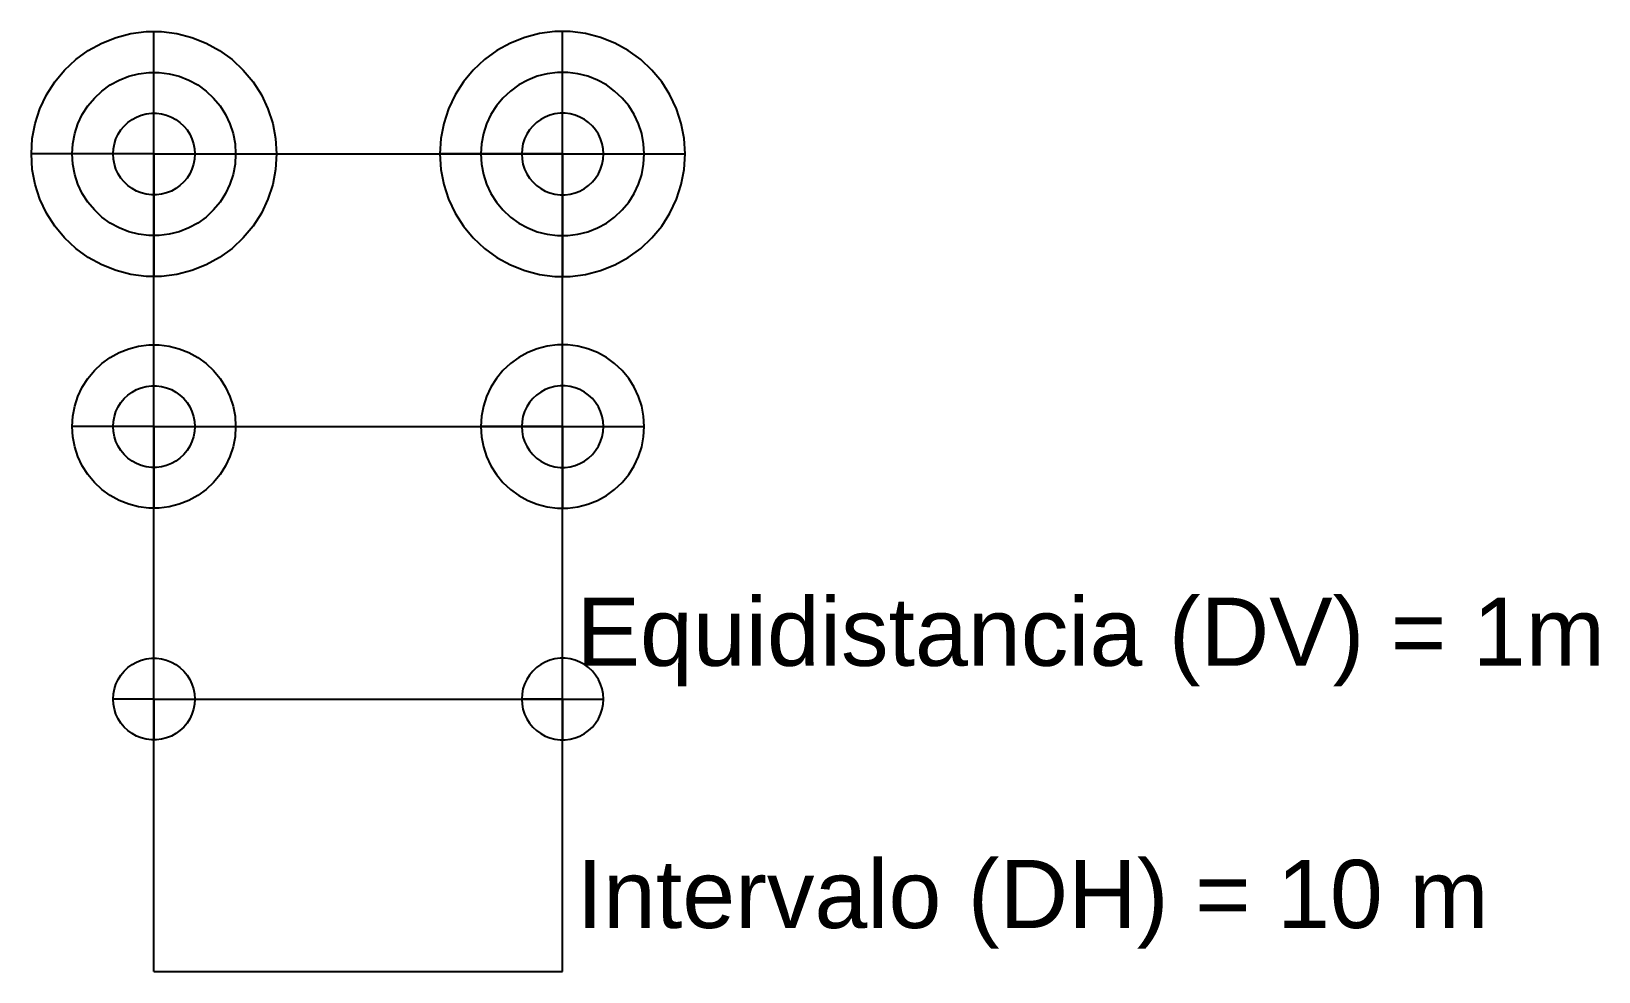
# Model space of a CAD drawing. Header units: metres. Extents: x 4254.9 to 4312.4, y 1391.7 to 1426.2.
import ezdxf

# ---------------------------------------------------------------- set-up
doc = ezdxf.new("R2010")
doc.units = ezdxf.units.M
for name, color, linetype in [('01_A-Explanaciçon_pendiente_terraplen', 7, 'Continuous'), ('01_AB-intervalo-equidistancia', 34, 'Continuous'), ('01_B-conos_terraplen_poligonos', 21, 'Continuous')]:
    doc.layers.add(name, color=color, linetype=linetype)
doc.styles.get("Standard").update_dxf_attribs({"font": 'arial.ttf'})

msp = doc.modelspace()

# ---------------------------------------------------------------- linework, layer by layer
at = {"layer": '01_A-Explanaciçon_pendiente_terraplen'}
for p, q in [((4259.394, 1421.686, 3), (4274.394, 1421.686, 3)), ((4259.394, 1391.686), (4259.394, 1421.686, 3)), ((4274.394, 1391.686), (4274.394, 1421.686, 3)), ((4259.394, 1411.686, 2), (4274.394, 1411.686, 2)), ((4259.394, 1401.686, 1), (4274.394, 1401.686, 1)), ((4259.394, 1391.686), (4274.394, 1391.686))]:
    msp.add_line(p, q, dxfattribs=at)
at = {"layer": '01_AB-intervalo-equidistancia'}
for p, q in [((4274.394, 1391.686), (4274.394, 1401.686)), ((4274.394, 1401.686), (4274.394, 1401.686, 1))]:
    msp.add_line(p, q, dxfattribs=at)
at = {"layer": '01_B-conos_terraplen_poligonos'}
for p, q in [((4256.983, 1425.485), (4257.478, 1425.757)), ((4257.478, 1425.757), (4258.003, 1425.965)), ((4258.003, 1425.965), (4258.551, 1426.106)), ((4258.551, 1426.106), (4259.111, 1426.177)), ((4259.111, 1426.177), (4259.677, 1426.177)), ((4259.394, 1421.686, 3), (4259.394, 1426.186)), ((4259.677, 1426.177), (4260.237, 1426.106)), ((4260.237, 1426.106), (4260.785, 1425.965)), ((4260.785, 1425.965), (4261.31, 1425.757)), ((4261.31, 1425.757), (4261.805, 1425.485)), ((4272.478, 1425.757), (4271.983, 1425.485)), ((4273.003, 1425.965), (4272.478, 1425.757)), ((4273.551, 1426.106), (4273.003, 1425.965)), ((4274.111, 1426.177), (4273.551, 1426.106)), ((4274.677, 1426.177), (4274.111, 1426.177)), ((4274.394, 1421.686, 3), (4274.394, 1426.186)), ((4275.237, 1426.106), (4274.677, 1426.177)), ((4275.785, 1425.965), (4275.237, 1426.106)), ((4276.31, 1425.757), (4275.785, 1425.965)), ((4276.805, 1425.485), (4276.31, 1425.757)), ((4256.114, 1424.766), (4256.526, 1425.153)), ((4256.526, 1425.153), (4256.983, 1425.485)), ((4261.805, 1425.485), (4262.262, 1425.153)), ((4262.262, 1425.153), (4262.674, 1424.766)), ((4271.526, 1425.153), (4271.114, 1424.766)), ((4271.983, 1425.485), (4271.526, 1425.153)), ((4277.262, 1425.153), (4276.805, 1425.485)), ((4277.674, 1424.766), (4277.262, 1425.153)), ((4255.753, 1424.331), (4256.114, 1424.766)), ((4258.117, 1424.4, 1), (4258.467, 1424.539, 1)), ((4258.467, 1424.539, 1), (4258.832, 1424.632, 1)), ((4258.832, 1424.632, 1), (4259.206, 1424.68, 1)), ((4259.206, 1424.68, 1), (4259.582, 1424.68, 1)), ((4259.582, 1424.68, 1), (4259.956, 1424.632, 1)), ((4259.956, 1424.632, 1), (4260.321, 1424.539, 1)), ((4260.321, 1424.539, 1), (4260.671, 1424.4, 1)), ((4262.674, 1424.766), (4263.035, 1424.331)), ((4271.114, 1424.766), (4270.753, 1424.331)), ((4273.467, 1424.539, 1), (4273.117, 1424.4, 1)), ((4273.832, 1424.632, 1), (4273.467, 1424.539, 1)), ((4274.206, 1424.68, 1), (4273.832, 1424.632, 1)), ((4274.582, 1424.68, 1), (4274.206, 1424.68, 1)), ((4274.956, 1424.632, 1), (4274.582, 1424.68, 1)), ((4275.321, 1424.539, 1), (4274.956, 1424.632, 1)), ((4275.671, 1424.4, 1), (4275.321, 1424.539, 1)), ((4278.035, 1424.331), (4277.674, 1424.766)), ((4255.451, 1423.853), (4255.753, 1424.331)), ((4257.207, 1423.739, 1), (4257.482, 1423.997, 1)), ((4257.482, 1423.997, 1), (4257.787, 1424.219, 1)), ((4257.787, 1424.219, 1), (4258.117, 1424.4, 1)), ((4260.671, 1424.4, 1), (4261.001, 1424.219, 1)), ((4261.001, 1424.219, 1), (4261.306, 1423.997, 1)), ((4261.306, 1423.997, 1), (4261.581, 1423.739, 1)), ((4263.035, 1424.331), (4263.337, 1423.853)), ((4270.753, 1424.331), (4270.451, 1423.853)), ((4272.482, 1423.997, 1), (4272.207, 1423.739, 1)), ((4272.787, 1424.219, 1), (4272.482, 1423.997, 1)), ((4273.117, 1424.4, 1), (4272.787, 1424.219, 1)), ((4276.001, 1424.219, 1), (4275.671, 1424.4, 1)), ((4276.306, 1423.997, 1), (4276.001, 1424.219, 1)), ((4276.581, 1423.739, 1), (4276.306, 1423.997, 1)), ((4278.337, 1423.853), (4278.035, 1424.331)), ((4255.035, 1422.805), (4255.21, 1423.342)), ((4255.21, 1423.342), (4255.451, 1423.853)), ((4256.765, 1423.131, 1), (4256.967, 1423.449, 1)), ((4256.967, 1423.449, 1), (4257.207, 1423.739, 1)), ((4261.581, 1423.739, 1), (4261.821, 1423.449, 1)), ((4261.821, 1423.449, 1), (4262.023, 1423.131, 1)), ((4263.337, 1423.853), (4263.578, 1423.342)), ((4263.578, 1423.342), (4263.753, 1422.805)), ((4270.21, 1423.342), (4270.035, 1422.805)), ((4270.451, 1423.853), (4270.21, 1423.342)), ((4271.967, 1423.449, 1), (4271.765, 1423.131, 1)), ((4272.207, 1423.739, 1), (4271.967, 1423.449, 1)), ((4276.821, 1423.449, 1), (4276.581, 1423.739, 1)), ((4277.023, 1423.131, 1), (4276.821, 1423.449, 1)), ((4278.578, 1423.342), (4278.337, 1423.853)), ((4278.753, 1422.805), (4278.578, 1423.342)), ((4254.929, 1422.25), (4255.035, 1422.805)), ((4256.488, 1422.432, 1), (4256.605, 1422.79, 1)), ((4256.605, 1422.79, 1), (4256.765, 1423.131, 1)), ((4258.301, 1422.712, 2), (4258.438, 1422.841, 2)), ((4258.438, 1422.841, 2), (4258.59, 1422.952, 2)), ((4258.59, 1422.952, 2), (4258.755, 1423.043, 2)), ((4258.755, 1423.043, 2), (4258.93, 1423.112, 2)), ((4258.93, 1423.112, 2), (4259.113, 1423.159, 2)), ((4259.113, 1423.159, 2), (4259.3, 1423.183, 2)), ((4259.3, 1423.183, 2), (4259.488, 1423.183, 2)), ((4259.488, 1423.183, 2), (4259.675, 1423.159, 2)), ((4259.675, 1423.159, 2), (4259.858, 1423.112, 2)), ((4259.858, 1423.112, 2), (4260.033, 1423.043, 2)), ((4260.033, 1423.043, 2), (4260.198, 1422.952, 2)), ((4260.198, 1422.952, 2), (4260.35, 1422.841, 2)), ((4260.35, 1422.841, 2), (4260.487, 1422.712, 2)), ((4262.023, 1423.131, 1), (4262.183, 1422.79, 1)), ((4262.183, 1422.79, 1), (4262.3, 1422.432, 1)), ((4263.753, 1422.805), (4263.858, 1422.25)), ((4270.035, 1422.805), (4269.929, 1422.25)), ((4271.605, 1422.79, 1), (4271.488, 1422.432, 1)), ((4271.765, 1423.131, 1), (4271.605, 1422.79, 1)), ((4273.438, 1422.841, 2), (4273.301, 1422.712, 2)), ((4273.59, 1422.952, 2), (4273.438, 1422.841, 2)), ((4273.755, 1423.043, 2), (4273.59, 1422.952, 2)), ((4273.93, 1423.112, 2), (4273.755, 1423.043, 2)), ((4274.113, 1423.159, 2), (4273.93, 1423.112, 2)), ((4274.3, 1423.183, 2), (4274.113, 1423.159, 2)), ((4274.488, 1423.183, 2), (4274.3, 1423.183, 2)), ((4274.675, 1423.159, 2), (4274.488, 1423.183, 2)), ((4274.858, 1423.112, 2), (4274.675, 1423.159, 2)), ((4275.033, 1423.043, 2), (4274.858, 1423.112, 2)), ((4275.198, 1422.952, 2), (4275.033, 1423.043, 2)), ((4275.35, 1422.841, 2), (4275.198, 1422.952, 2)), ((4275.487, 1422.712, 2), (4275.35, 1422.841, 2)), ((4277.183, 1422.79, 1), (4277.023, 1423.131, 1)), ((4277.3, 1422.432, 1), (4277.183, 1422.79, 1)), ((4278.858, 1422.25), (4278.753, 1422.805)), ((4254.894, 1421.686), (4254.929, 1422.25)), ((4256.418, 1422.062, 1), (4256.488, 1422.432, 1)), ((4257.941, 1422.059, 2), (4257.999, 1422.238, 2)), ((4257.999, 1422.238, 2), (4258.08, 1422.408, 2)), ((4258.08, 1422.408, 2), (4258.18, 1422.567, 2)), ((4258.18, 1422.567, 2), (4258.301, 1422.712, 2)), ((4260.487, 1422.712, 2), (4260.608, 1422.567, 2)), ((4260.608, 1422.567, 2), (4260.708, 1422.408, 2)), ((4260.708, 1422.408, 2), (4260.789, 1422.238, 2)), ((4260.789, 1422.238, 2), (4260.847, 1422.059, 2)), ((4262.3, 1422.432, 1), (4262.37, 1422.062, 1)), ((4263.858, 1422.25), (4263.894, 1421.686)), ((4269.929, 1422.25), (4269.894, 1421.686)), ((4271.488, 1422.432, 1), (4271.418, 1422.062, 1)), ((4272.999, 1422.238, 2), (4272.941, 1422.059, 2)), ((4273.08, 1422.408, 2), (4272.999, 1422.238, 2)), ((4273.18, 1422.567, 2), (4273.08, 1422.408, 2)), ((4273.301, 1422.712, 2), (4273.18, 1422.567, 2)), ((4275.608, 1422.567, 2), (4275.487, 1422.712, 2)), ((4275.708, 1422.408, 2), (4275.608, 1422.567, 2)), ((4275.789, 1422.238, 2), (4275.708, 1422.408, 2)), ((4275.847, 1422.059, 2), (4275.789, 1422.238, 2)), ((4277.37, 1422.062, 1), (4277.3, 1422.432, 1)), ((4278.894, 1421.686), (4278.858, 1422.25)), ((4254.929, 1421.122), (4254.894, 1421.686)), ((4259.394, 1421.686, 3), (4254.894, 1421.686)), ((4256.394, 1421.686, 1), (4256.418, 1422.062, 1)), ((4256.418, 1421.31, 1), (4256.394, 1421.686, 1)), ((4257.894, 1421.686, 2), (4257.906, 1421.874, 2)), ((4257.906, 1421.498, 2), (4257.894, 1421.686, 2)), ((4257.906, 1421.874, 2), (4257.941, 1422.059, 2)), ((4259.394, 1421.686, 3), (4263.894, 1421.686)), ((4259.394, 1421.686, 3), (4259.394, 1417.186)), ((4260.847, 1422.059, 2), (4260.882, 1421.874, 2)), ((4260.882, 1421.874, 2), (4260.894, 1421.686, 2)), ((4260.894, 1421.686, 2), (4260.882, 1421.498, 2)), ((4262.37, 1422.062, 1), (4262.394, 1421.686, 1)), ((4262.394, 1421.686, 1), (4262.37, 1421.31, 1)), ((4263.894, 1421.686), (4263.858, 1421.122)), ((4274.394, 1421.686, 3), (4269.894, 1421.686)), ((4269.894, 1421.686), (4269.929, 1421.122)), ((4271.418, 1422.062, 1), (4271.394, 1421.686, 1)), ((4271.394, 1421.686, 1), (4271.418, 1421.31, 1)), ((4272.906, 1421.874, 2), (4272.894, 1421.686, 2)), ((4272.894, 1421.686, 2), (4272.906, 1421.498, 2)), ((4272.941, 1422.059, 2), (4272.906, 1421.874, 2)), ((4274.394, 1421.686, 3), (4278.894, 1421.686)), ((4274.394, 1421.686, 3), (4274.394, 1417.186)), ((4275.882, 1421.874, 2), (4275.847, 1422.059, 2)), ((4275.894, 1421.686, 2), (4275.882, 1421.874, 2)), ((4275.882, 1421.498, 2), (4275.894, 1421.686, 2)), ((4277.394, 1421.686, 1), (4277.37, 1422.062, 1)), ((4277.37, 1421.31, 1), (4277.394, 1421.686, 1)), ((4278.858, 1421.122), (4278.894, 1421.686)), ((4255.035, 1420.566), (4254.929, 1421.122)), ((4256.488, 1420.939, 1), (4256.418, 1421.31, 1)), ((4257.941, 1421.313, 2), (4257.906, 1421.498, 2)), ((4257.999, 1421.133, 2), (4257.941, 1421.313, 2)), ((4258.08, 1420.963, 2), (4257.999, 1421.133, 2)), ((4260.789, 1421.133, 2), (4260.708, 1420.963, 2)), ((4260.847, 1421.313, 2), (4260.789, 1421.133, 2)), ((4260.882, 1421.498, 2), (4260.847, 1421.313, 2)), ((4262.37, 1421.31, 1), (4262.3, 1420.939, 1)), ((4263.858, 1421.122), (4263.753, 1420.566)), ((4269.929, 1421.122), (4270.035, 1420.566)), ((4271.418, 1421.31, 1), (4271.488, 1420.939, 1)), ((4272.906, 1421.498, 2), (4272.941, 1421.313, 2)), ((4272.941, 1421.313, 2), (4272.999, 1421.133, 2)), ((4272.999, 1421.133, 2), (4273.08, 1420.963, 2)), ((4275.708, 1420.963, 2), (4275.789, 1421.133, 2)), ((4275.789, 1421.133, 2), (4275.847, 1421.313, 2)), ((4275.847, 1421.313, 2), (4275.882, 1421.498, 2)), ((4277.3, 1420.939, 1), (4277.37, 1421.31, 1)), ((4278.753, 1420.566), (4278.858, 1421.122)), ((4255.21, 1420.029), (4255.035, 1420.566)), ((4256.605, 1420.581, 1), (4256.488, 1420.939, 1)), ((4256.765, 1420.24, 1), (4256.605, 1420.581, 1)), ((4258.18, 1420.804, 2), (4258.08, 1420.963, 2)), ((4258.301, 1420.659, 2), (4258.18, 1420.804, 2)), ((4258.438, 1420.53, 2), (4258.301, 1420.659, 2)), ((4258.59, 1420.419, 2), (4258.438, 1420.53, 2)), ((4260.35, 1420.53, 2), (4260.198, 1420.419, 2)), ((4260.487, 1420.659, 2), (4260.35, 1420.53, 2)), ((4260.608, 1420.804, 2), (4260.487, 1420.659, 2)), ((4260.708, 1420.963, 2), (4260.608, 1420.804, 2)), ((4262.183, 1420.581, 1), (4262.023, 1420.24, 1)), ((4262.3, 1420.939, 1), (4262.183, 1420.581, 1)), ((4263.753, 1420.566), (4263.578, 1420.029)), ((4270.035, 1420.566), (4270.21, 1420.029)), ((4271.488, 1420.939, 1), (4271.605, 1420.581, 1)), ((4271.605, 1420.581, 1), (4271.765, 1420.24, 1)), ((4273.08, 1420.963, 2), (4273.18, 1420.804, 2)), ((4273.18, 1420.804, 2), (4273.301, 1420.659, 2)), ((4273.301, 1420.659, 2), (4273.438, 1420.53, 2)), ((4273.438, 1420.53, 2), (4273.59, 1420.419, 2)), ((4275.198, 1420.419, 2), (4275.35, 1420.53, 2)), ((4275.35, 1420.53, 2), (4275.487, 1420.659, 2)), ((4275.487, 1420.659, 2), (4275.608, 1420.804, 2)), ((4275.608, 1420.804, 2), (4275.708, 1420.963, 2)), ((4277.023, 1420.24, 1), (4277.183, 1420.581, 1)), ((4277.183, 1420.581, 1), (4277.3, 1420.939, 1)), ((4278.578, 1420.029), (4278.753, 1420.566)), ((4255.451, 1419.518), (4255.21, 1420.029)), ((4256.967, 1419.922, 1), (4256.765, 1420.24, 1)), ((4257.207, 1419.632, 1), (4256.967, 1419.922, 1)), ((4258.755, 1420.328, 2), (4258.59, 1420.419, 2)), ((4258.93, 1420.259, 2), (4258.755, 1420.328, 2)), ((4259.113, 1420.212, 2), (4258.93, 1420.259, 2)), ((4259.3, 1420.189, 2), (4259.113, 1420.212, 2)), ((4259.488, 1420.189, 2), (4259.3, 1420.189, 2)), ((4259.675, 1420.212, 2), (4259.488, 1420.189, 2)), ((4259.858, 1420.259, 2), (4259.675, 1420.212, 2)), ((4260.033, 1420.328, 2), (4259.858, 1420.259, 2)), ((4260.198, 1420.419, 2), (4260.033, 1420.328, 2)), ((4261.821, 1419.922, 1), (4261.581, 1419.632, 1)), ((4262.023, 1420.24, 1), (4261.821, 1419.922, 1)), ((4263.578, 1420.029), (4263.337, 1419.518)), ((4270.21, 1420.029), (4270.451, 1419.518)), ((4271.765, 1420.24, 1), (4271.967, 1419.922, 1)), ((4271.967, 1419.922, 1), (4272.207, 1419.632, 1)), ((4273.59, 1420.419, 2), (4273.755, 1420.328, 2)), ((4273.755, 1420.328, 2), (4273.93, 1420.259, 2)), ((4273.93, 1420.259, 2), (4274.113, 1420.212, 2)), ((4274.113, 1420.212, 2), (4274.3, 1420.189, 2)), ((4274.3, 1420.189, 2), (4274.488, 1420.189, 2)), ((4274.488, 1420.189, 2), (4274.675, 1420.212, 2)), ((4274.675, 1420.212, 2), (4274.858, 1420.259, 2)), ((4274.858, 1420.259, 2), (4275.033, 1420.328, 2)), ((4275.033, 1420.328, 2), (4275.198, 1420.419, 2)), ((4276.581, 1419.632, 1), (4276.821, 1419.922, 1)), ((4276.821, 1419.922, 1), (4277.023, 1420.24, 1)), ((4278.337, 1419.518), (4278.578, 1420.029)), ((4255.753, 1419.041), (4255.451, 1419.518)), ((4257.482, 1419.374, 1), (4257.207, 1419.632, 1)), ((4257.787, 1419.153, 1), (4257.482, 1419.374, 1)), ((4261.306, 1419.374, 1), (4261.001, 1419.153, 1)), ((4261.581, 1419.632, 1), (4261.306, 1419.374, 1)), ((4263.337, 1419.518), (4263.035, 1419.041)), ((4270.451, 1419.518), (4270.753, 1419.041)), ((4272.207, 1419.632, 1), (4272.482, 1419.374, 1)), ((4272.482, 1419.374, 1), (4272.787, 1419.153, 1)), ((4276.001, 1419.153, 1), (4276.306, 1419.374, 1)), ((4276.306, 1419.374, 1), (4276.581, 1419.632, 1)), ((4278.035, 1419.041), (4278.337, 1419.518)), ((4256.114, 1418.605), (4255.753, 1419.041)), ((4258.117, 1418.971, 1), (4257.787, 1419.153, 1)), ((4258.467, 1418.832, 1), (4258.117, 1418.971, 1)), ((4258.832, 1418.739, 1), (4258.467, 1418.832, 1)), ((4259.206, 1418.691, 1), (4258.832, 1418.739, 1)), ((4259.956, 1418.739, 1), (4259.582, 1418.691, 1)), ((4260.321, 1418.832, 1), (4259.956, 1418.739, 1)), ((4260.671, 1418.971, 1), (4260.321, 1418.832, 1)), ((4261.001, 1419.153, 1), (4260.671, 1418.971, 1)), ((4263.035, 1419.041), (4262.674, 1418.605)), ((4270.753, 1419.041), (4271.114, 1418.605)), ((4272.787, 1419.153, 1), (4273.117, 1418.971, 1)), ((4273.117, 1418.971, 1), (4273.467, 1418.832, 1)), ((4273.467, 1418.832, 1), (4273.832, 1418.739, 1)), ((4273.832, 1418.739, 1), (4274.206, 1418.691, 1)), ((4274.582, 1418.691, 1), (4274.956, 1418.739, 1)), ((4274.956, 1418.739, 1), (4275.321, 1418.832, 1)), ((4275.321, 1418.832, 1), (4275.671, 1418.971, 1)), ((4275.671, 1418.971, 1), (4276.001, 1419.153, 1)), ((4277.674, 1418.605), (4278.035, 1419.041)), ((4256.526, 1418.218), (4256.114, 1418.605)), ((4256.983, 1417.886), (4256.526, 1418.218)), ((4259.582, 1418.691, 1), (4259.206, 1418.691, 1)), ((4262.262, 1418.218), (4261.805, 1417.886)), ((4262.674, 1418.605), (4262.262, 1418.218)), ((4271.114, 1418.605), (4271.526, 1418.218)), ((4271.526, 1418.218), (4271.983, 1417.886)), ((4274.206, 1418.691, 1), (4274.582, 1418.691, 1)), ((4276.805, 1417.886), (4277.262, 1418.218)), ((4277.262, 1418.218), (4277.674, 1418.605)), ((4257.478, 1417.614), (4256.983, 1417.886)), ((4258.003, 1417.406), (4257.478, 1417.614)), ((4261.31, 1417.614), (4260.785, 1417.406)), ((4261.805, 1417.886), (4261.31, 1417.614)), ((4271.983, 1417.886), (4272.478, 1417.614)), ((4272.478, 1417.614), (4273.003, 1417.406)), ((4275.785, 1417.406), (4276.31, 1417.614)), ((4276.31, 1417.614), (4276.805, 1417.886)), ((4258.551, 1417.265), (4258.003, 1417.406)), ((4259.111, 1417.194), (4258.551, 1417.265)), ((4259.677, 1417.194), (4259.111, 1417.194)), ((4260.237, 1417.265), (4259.677, 1417.194)), ((4260.785, 1417.406), (4260.237, 1417.265)), ((4273.003, 1417.406), (4273.551, 1417.265)), ((4273.551, 1417.265), (4274.111, 1417.194)), ((4274.111, 1417.194), (4274.677, 1417.194)), ((4274.677, 1417.194), (4275.237, 1417.265)), ((4275.237, 1417.265), (4275.785, 1417.406)), ((4257.482, 1413.997), (4257.787, 1414.219)), ((4257.787, 1414.219), (4258.117, 1414.4)), ((4258.117, 1414.4), (4258.467, 1414.539)), ((4258.467, 1414.539), (4258.832, 1414.632)), ((4258.832, 1414.632), (4259.206, 1414.68)), ((4259.206, 1414.68), (4259.582, 1414.68)), ((4259.394, 1411.686, 2), (4259.394, 1414.686)), ((4259.582, 1414.68), (4259.956, 1414.632)), ((4259.956, 1414.632), (4260.321, 1414.539)), ((4260.321, 1414.539), (4260.671, 1414.4)), ((4260.671, 1414.4), (4261.001, 1414.219)), ((4261.001, 1414.219), (4261.306, 1413.997)), ((4272.787, 1414.219), (4272.482, 1413.997)), ((4273.117, 1414.4), (4272.787, 1414.219)), ((4273.467, 1414.539), (4273.117, 1414.4)), ((4273.832, 1414.632), (4273.467, 1414.539)), ((4274.206, 1414.68), (4273.832, 1414.632)), ((4274.582, 1414.68), (4274.206, 1414.68)), ((4274.394, 1411.686, 2), (4274.394, 1414.686)), ((4274.956, 1414.632), (4274.582, 1414.68)), ((4275.321, 1414.539), (4274.956, 1414.632)), ((4275.671, 1414.4), (4275.321, 1414.539)), ((4276.001, 1414.219), (4275.671, 1414.4)), ((4276.306, 1413.997), (4276.001, 1414.219)), ((4256.967, 1413.449), (4257.207, 1413.739)), ((4257.207, 1413.739), (4257.482, 1413.997)), ((4261.306, 1413.997), (4261.581, 1413.739)), ((4261.581, 1413.739), (4261.821, 1413.449)), ((4272.207, 1413.739), (4271.967, 1413.449)), ((4272.482, 1413.997), (4272.207, 1413.739)), ((4276.581, 1413.739), (4276.306, 1413.997)), ((4276.821, 1413.449), (4276.581, 1413.739)), ((4256.605, 1412.79), (4256.765, 1413.131)), ((4256.765, 1413.131), (4256.967, 1413.449)), ((4258.59, 1412.952, 1), (4258.755, 1413.043, 1)), ((4258.755, 1413.043, 1), (4258.93, 1413.112, 1)), ((4258.93, 1413.112, 1), (4259.113, 1413.159, 1)), ((4259.113, 1413.159, 1), (4259.3, 1413.183, 1)), ((4259.3, 1413.183, 1), (4259.488, 1413.183, 1)), ((4259.488, 1413.183, 1), (4259.675, 1413.159, 1)), ((4259.675, 1413.159, 1), (4259.858, 1413.112, 1)), ((4259.858, 1413.112, 1), (4260.033, 1413.043, 1)), ((4260.033, 1413.043, 1), (4260.198, 1412.952, 1)), ((4261.821, 1413.449), (4262.023, 1413.131)), ((4262.023, 1413.131), (4262.183, 1412.79)), ((4271.765, 1413.131), (4271.605, 1412.79)), ((4271.967, 1413.449), (4271.765, 1413.131)), ((4273.755, 1413.043, 1), (4273.59, 1412.952, 1)), ((4273.93, 1413.112, 1), (4273.755, 1413.043, 1)), ((4274.113, 1413.159, 1), (4273.93, 1413.112, 1)), ((4274.3, 1413.183, 1), (4274.113, 1413.159, 1)), ((4274.488, 1413.183, 1), (4274.3, 1413.183, 1)), ((4274.675, 1413.159, 1), (4274.488, 1413.183, 1)), ((4274.858, 1413.112, 1), (4274.675, 1413.159, 1)), ((4275.033, 1413.043, 1), (4274.858, 1413.112, 1)), ((4275.198, 1412.952, 1), (4275.033, 1413.043, 1)), ((4277.023, 1413.131), (4276.821, 1413.449)), ((4277.183, 1412.79), (4277.023, 1413.131)), ((4256.418, 1412.062), (4256.488, 1412.432)), ((4256.488, 1412.432), (4256.605, 1412.79)), ((4257.999, 1412.238, 1), (4258.08, 1412.408, 1)), ((4258.08, 1412.408, 1), (4258.18, 1412.567, 1)), ((4258.18, 1412.567, 1), (4258.301, 1412.712, 1)), ((4258.301, 1412.712, 1), (4258.438, 1412.841, 1)), ((4258.438, 1412.841, 1), (4258.59, 1412.952, 1)), ((4260.198, 1412.952, 1), (4260.35, 1412.841, 1)), ((4260.35, 1412.841, 1), (4260.487, 1412.712, 1)), ((4260.487, 1412.712, 1), (4260.608, 1412.567, 1)), ((4260.608, 1412.567, 1), (4260.708, 1412.408, 1)), ((4260.708, 1412.408, 1), (4260.789, 1412.238, 1)), ((4262.183, 1412.79), (4262.3, 1412.432)), ((4262.3, 1412.432), (4262.37, 1412.062)), ((4271.488, 1412.432), (4271.418, 1412.062)), ((4271.605, 1412.79), (4271.488, 1412.432)), ((4273.08, 1412.408, 1), (4272.999, 1412.238, 1)), ((4273.18, 1412.567, 1), (4273.08, 1412.408, 1)), ((4273.301, 1412.712, 1), (4273.18, 1412.567, 1)), ((4273.438, 1412.841, 1), (4273.301, 1412.712, 1)), ((4273.59, 1412.952, 1), (4273.438, 1412.841, 1)), ((4275.35, 1412.841, 1), (4275.198, 1412.952, 1)), ((4275.487, 1412.712, 1), (4275.35, 1412.841, 1)), ((4275.608, 1412.567, 1), (4275.487, 1412.712, 1)), ((4275.708, 1412.408, 1), (4275.608, 1412.567, 1)), ((4275.789, 1412.238, 1), (4275.708, 1412.408, 1)), ((4277.3, 1412.432), (4277.183, 1412.79)), ((4277.37, 1412.062), (4277.3, 1412.432)), ((4256.394, 1411.686), (4256.418, 1412.062)), ((4257.894, 1411.686, 1), (4257.906, 1411.874, 1)), ((4257.906, 1411.874, 1), (4257.941, 1412.059, 1)), ((4257.941, 1412.059, 1), (4257.999, 1412.238, 1)), ((4260.789, 1412.238, 1), (4260.847, 1412.059, 1)), ((4260.847, 1412.059, 1), (4260.882, 1411.874, 1)), ((4260.882, 1411.874, 1), (4260.894, 1411.686, 1)), ((4262.37, 1412.062), (4262.394, 1411.686)), ((4271.418, 1412.062), (4271.394, 1411.686)), ((4272.906, 1411.874, 1), (4272.894, 1411.686, 1)), ((4272.941, 1412.059, 1), (4272.906, 1411.874, 1)), ((4272.999, 1412.238, 1), (4272.941, 1412.059, 1)), ((4275.847, 1412.059, 1), (4275.789, 1412.238, 1)), ((4275.882, 1411.874, 1), (4275.847, 1412.059, 1)), ((4275.894, 1411.686, 1), (4275.882, 1411.874, 1)), ((4277.394, 1411.686), (4277.37, 1412.062)), ((4256.418, 1411.31), (4256.394, 1411.686)), ((4259.394, 1411.686, 2), (4256.394, 1411.686)), ((4256.488, 1410.939), (4256.418, 1411.31)), ((4257.906, 1411.498, 1), (4257.894, 1411.686, 1)), ((4257.941, 1411.313, 1), (4257.906, 1411.498, 1)), ((4257.999, 1411.133, 1), (4257.941, 1411.313, 1)), ((4259.394, 1411.686, 2), (4262.394, 1411.686)), ((4259.394, 1411.686, 2), (4259.394, 1408.686)), ((4260.847, 1411.313, 1), (4260.789, 1411.133, 1)), ((4260.882, 1411.498, 1), (4260.847, 1411.313, 1)), ((4260.894, 1411.686, 1), (4260.882, 1411.498, 1)), ((4262.37, 1411.31), (4262.3, 1410.939)), ((4262.394, 1411.686), (4262.37, 1411.31)), ((4274.394, 1411.686, 2), (4271.394, 1411.686)), ((4271.394, 1411.686), (4271.418, 1411.31)), ((4271.418, 1411.31), (4271.488, 1410.939)), ((4272.894, 1411.686, 1), (4272.906, 1411.498, 1)), ((4272.906, 1411.498, 1), (4272.941, 1411.313, 1)), ((4272.941, 1411.313, 1), (4272.999, 1411.133, 1)), ((4274.394, 1411.686, 2), (4277.394, 1411.686)), ((4274.394, 1411.686, 2), (4274.394, 1408.686)), ((4275.789, 1411.133, 1), (4275.847, 1411.313, 1)), ((4275.847, 1411.313, 1), (4275.882, 1411.498, 1)), ((4275.882, 1411.498, 1), (4275.894, 1411.686, 1)), ((4277.3, 1410.939), (4277.37, 1411.31)), ((4277.37, 1411.31), (4277.394, 1411.686)), ((4256.605, 1410.581), (4256.488, 1410.939)), ((4258.08, 1410.963, 1), (4257.999, 1411.133, 1)), ((4258.18, 1410.804, 1), (4258.08, 1410.963, 1)), ((4258.301, 1410.659, 1), (4258.18, 1410.804, 1)), ((4260.608, 1410.804, 1), (4260.487, 1410.659, 1)), ((4260.708, 1410.963, 1), (4260.608, 1410.804, 1)), ((4260.789, 1411.133, 1), (4260.708, 1410.963, 1)), ((4262.3, 1410.939), (4262.183, 1410.581)), ((4271.488, 1410.939), (4271.605, 1410.581)), ((4272.999, 1411.133, 1), (4273.08, 1410.963, 1)), ((4273.08, 1410.963, 1), (4273.18, 1410.804, 1)), ((4273.18, 1410.804, 1), (4273.301, 1410.659, 1)), ((4275.487, 1410.659, 1), (4275.608, 1410.804, 1)), ((4275.608, 1410.804, 1), (4275.708, 1410.963, 1)), ((4275.708, 1410.963, 1), (4275.789, 1411.133, 1)), ((4277.183, 1410.581), (4277.3, 1410.939)), ((4256.765, 1410.24), (4256.605, 1410.581)), ((4256.967, 1409.922), (4256.765, 1410.24)), ((4258.438, 1410.53, 1), (4258.301, 1410.659, 1)), ((4258.59, 1410.419, 1), (4258.438, 1410.53, 1)), ((4258.755, 1410.328, 1), (4258.59, 1410.419, 1)), ((4258.93, 1410.259, 1), (4258.755, 1410.328, 1)), ((4259.113, 1410.212, 1), (4258.93, 1410.259, 1)), ((4259.3, 1410.189, 1), (4259.113, 1410.212, 1)), ((4259.488, 1410.189, 1), (4259.3, 1410.189, 1)), ((4259.675, 1410.212, 1), (4259.488, 1410.189, 1)), ((4259.858, 1410.259, 1), (4259.675, 1410.212, 1)), ((4260.033, 1410.328, 1), (4259.858, 1410.259, 1)), ((4260.198, 1410.419, 1), (4260.033, 1410.328, 1)), ((4260.35, 1410.53, 1), (4260.198, 1410.419, 1)), ((4260.487, 1410.659, 1), (4260.35, 1410.53, 1)), ((4262.023, 1410.24), (4261.821, 1409.922)), ((4262.183, 1410.581), (4262.023, 1410.24)), ((4271.605, 1410.581), (4271.765, 1410.24)), ((4271.765, 1410.24), (4271.967, 1409.922)), ((4273.301, 1410.659, 1), (4273.438, 1410.53, 1)), ((4273.438, 1410.53, 1), (4273.59, 1410.419, 1)), ((4273.59, 1410.419, 1), (4273.755, 1410.328, 1)), ((4273.755, 1410.328, 1), (4273.93, 1410.259, 1)), ((4273.93, 1410.259, 1), (4274.113, 1410.212, 1)), ((4274.113, 1410.212, 1), (4274.3, 1410.189, 1)), ((4274.3, 1410.189, 1), (4274.488, 1410.189, 1)), ((4274.488, 1410.189, 1), (4274.675, 1410.212, 1)), ((4274.675, 1410.212, 1), (4274.858, 1410.259, 1)), ((4274.858, 1410.259, 1), (4275.033, 1410.328, 1)), ((4275.033, 1410.328, 1), (4275.198, 1410.419, 1)), ((4275.198, 1410.419, 1), (4275.35, 1410.53, 1)), ((4275.35, 1410.53, 1), (4275.487, 1410.659, 1)), ((4276.821, 1409.922), (4277.023, 1410.24)), ((4277.023, 1410.24), (4277.183, 1410.581)), ((4257.207, 1409.632), (4256.967, 1409.922)), ((4257.482, 1409.374), (4257.207, 1409.632)), ((4261.581, 1409.632), (4261.306, 1409.374)), ((4261.821, 1409.922), (4261.581, 1409.632)), ((4271.967, 1409.922), (4272.207, 1409.632)), ((4272.207, 1409.632), (4272.482, 1409.374)), ((4276.306, 1409.374), (4276.581, 1409.632)), ((4276.581, 1409.632), (4276.821, 1409.922)), ((4257.787, 1409.153), (4257.482, 1409.374)), ((4258.117, 1408.971), (4257.787, 1409.153)), ((4258.467, 1408.832), (4258.117, 1408.971)), ((4260.671, 1408.971), (4260.321, 1408.832)), ((4261.001, 1409.153), (4260.671, 1408.971)), ((4261.306, 1409.374), (4261.001, 1409.153)), ((4272.482, 1409.374), (4272.787, 1409.153)), ((4272.787, 1409.153), (4273.117, 1408.971)), ((4273.117, 1408.971), (4273.467, 1408.832)), ((4275.321, 1408.832), (4275.671, 1408.971)), ((4275.671, 1408.971), (4276.001, 1409.153)), ((4276.001, 1409.153), (4276.306, 1409.374)), ((4258.832, 1408.739), (4258.467, 1408.832)), ((4259.206, 1408.691), (4258.832, 1408.739)), ((4259.582, 1408.691), (4259.206, 1408.691)), ((4259.956, 1408.739), (4259.582, 1408.691)), ((4260.321, 1408.832), (4259.956, 1408.739)), ((4273.467, 1408.832), (4273.832, 1408.739)), ((4273.832, 1408.739), (4274.206, 1408.691)), ((4274.206, 1408.691), (4274.582, 1408.691)), ((4274.582, 1408.691), (4274.956, 1408.739)), ((4274.956, 1408.739), (4275.321, 1408.832)), ((4258.18, 1402.567), (4258.301, 1402.712)), ((4258.301, 1402.712), (4258.438, 1402.841)), ((4258.438, 1402.841), (4258.59, 1402.952)), ((4258.59, 1402.952), (4258.755, 1403.043)), ((4258.755, 1403.043), (4258.93, 1403.112)), ((4258.93, 1403.112), (4259.113, 1403.159)), ((4259.113, 1403.159), (4259.3, 1403.183)), ((4259.3, 1403.183), (4259.488, 1403.183)), ((4259.394, 1401.686, 1), (4259.394, 1403.186)), ((4259.488, 1403.183), (4259.675, 1403.159)), ((4259.675, 1403.159), (4259.858, 1403.112)), ((4259.858, 1403.112), (4260.033, 1403.043)), ((4260.033, 1403.043), (4260.198, 1402.952)), ((4260.198, 1402.952), (4260.35, 1402.841)), ((4260.35, 1402.841), (4260.487, 1402.712)), ((4260.487, 1402.712), (4260.608, 1402.567)), ((4273.301, 1402.712), (4273.18, 1402.567)), ((4273.438, 1402.841), (4273.301, 1402.712)), ((4273.59, 1402.952), (4273.438, 1402.841)), ((4273.755, 1403.043), (4273.59, 1402.952)), ((4273.93, 1403.112), (4273.755, 1403.043)), ((4274.113, 1403.159), (4273.93, 1403.112)), ((4274.3, 1403.183), (4274.113, 1403.159)), ((4274.488, 1403.183), (4274.3, 1403.183)), ((4274.394, 1401.686, 1), (4274.394, 1403.186)), ((4274.675, 1403.159), (4274.488, 1403.183)), ((4274.858, 1403.112), (4274.675, 1403.159)), ((4275.033, 1403.043), (4274.858, 1403.112)), ((4275.198, 1402.952), (4275.033, 1403.043)), ((4275.35, 1402.841), (4275.198, 1402.952)), ((4275.487, 1402.712), (4275.35, 1402.841)), ((4275.608, 1402.567), (4275.487, 1402.712)), ((4257.906, 1401.874), (4257.941, 1402.059)), ((4257.941, 1402.059), (4257.999, 1402.238)), ((4257.999, 1402.238), (4258.08, 1402.408)), ((4258.08, 1402.408), (4258.18, 1402.567)), ((4260.608, 1402.567), (4260.708, 1402.408)), ((4260.708, 1402.408), (4260.789, 1402.238)), ((4260.789, 1402.238), (4260.847, 1402.059)), ((4260.847, 1402.059), (4260.882, 1401.874)), ((4272.941, 1402.059), (4272.906, 1401.874)), ((4272.999, 1402.238), (4272.941, 1402.059)), ((4273.08, 1402.408), (4272.999, 1402.238)), ((4273.18, 1402.567), (4273.08, 1402.408)), ((4275.708, 1402.408), (4275.608, 1402.567)), ((4275.789, 1402.238), (4275.708, 1402.408)), ((4275.847, 1402.059), (4275.789, 1402.238)), ((4275.882, 1401.874), (4275.847, 1402.059)), ((4257.894, 1401.686), (4257.906, 1401.874)), ((4257.906, 1401.498), (4257.894, 1401.686)), ((4259.394, 1401.686, 1), (4257.894, 1401.686)), ((4257.941, 1401.313), (4257.906, 1401.498)), ((4259.394, 1401.686, 1), (4260.894, 1401.686)), ((4259.394, 1401.686, 1), (4259.394, 1400.186)), ((4260.882, 1401.498), (4260.847, 1401.313)), ((4260.882, 1401.874), (4260.894, 1401.686)), ((4260.894, 1401.686), (4260.882, 1401.498)), ((4272.906, 1401.874), (4272.894, 1401.686)), ((4274.394, 1401.686, 1), (4272.894, 1401.686)), ((4272.894, 1401.686), (4272.906, 1401.498)), ((4272.906, 1401.498), (4272.941, 1401.313)), ((4274.394, 1401.686, 1), (4275.894, 1401.686)), ((4274.394, 1401.686, 1), (4274.394, 1400.186)), ((4275.847, 1401.313), (4275.882, 1401.498)), ((4275.894, 1401.686), (4275.882, 1401.874)), ((4275.882, 1401.498), (4275.894, 1401.686)), ((4257.999, 1401.133), (4257.941, 1401.313)), ((4258.08, 1400.963), (4257.999, 1401.133)), ((4258.18, 1400.804), (4258.08, 1400.963)), ((4260.708, 1400.963), (4260.608, 1400.804)), ((4260.789, 1401.133), (4260.708, 1400.963)), ((4260.847, 1401.313), (4260.789, 1401.133)), ((4272.941, 1401.313), (4272.999, 1401.133)), ((4272.999, 1401.133), (4273.08, 1400.963)), ((4273.08, 1400.963), (4273.18, 1400.804)), ((4275.608, 1400.804), (4275.708, 1400.963)), ((4275.708, 1400.963), (4275.789, 1401.133)), ((4275.789, 1401.133), (4275.847, 1401.313)), ((4258.301, 1400.659), (4258.18, 1400.804)), ((4258.438, 1400.53), (4258.301, 1400.659)), ((4258.59, 1400.419), (4258.438, 1400.53)), ((4258.755, 1400.328), (4258.59, 1400.419)), ((4258.93, 1400.259), (4258.755, 1400.328)), ((4260.033, 1400.328), (4259.858, 1400.259)), ((4260.198, 1400.419), (4260.033, 1400.328)), ((4260.35, 1400.53), (4260.198, 1400.419)), ((4260.487, 1400.659), (4260.35, 1400.53)), ((4260.608, 1400.804), (4260.487, 1400.659)), ((4273.18, 1400.804), (4273.301, 1400.659)), ((4273.301, 1400.659), (4273.438, 1400.53)), ((4273.438, 1400.53), (4273.59, 1400.419)), ((4273.59, 1400.419), (4273.755, 1400.328)), ((4273.755, 1400.328), (4273.93, 1400.259)), ((4274.858, 1400.259), (4275.033, 1400.328)), ((4275.033, 1400.328), (4275.198, 1400.419)), ((4275.198, 1400.419), (4275.35, 1400.53)), ((4275.35, 1400.53), (4275.487, 1400.659)), ((4275.487, 1400.659), (4275.608, 1400.804)), ((4259.113, 1400.212), (4258.93, 1400.259)), ((4259.3, 1400.189), (4259.113, 1400.212)), ((4259.488, 1400.189), (4259.3, 1400.189)), ((4259.675, 1400.212), (4259.488, 1400.189)), ((4259.858, 1400.259), (4259.675, 1400.212)), ((4273.93, 1400.259), (4274.113, 1400.212)), ((4274.113, 1400.212), (4274.3, 1400.189)), ((4274.3, 1400.189), (4274.488, 1400.189)), ((4274.488, 1400.189), (4274.675, 1400.212)), ((4274.675, 1400.212), (4274.858, 1400.259))]:
    msp.add_line(p, q, dxfattribs=at)

# ---------------------------------------------------------------- texts
at = {"layer": '01_AB-intervalo-equidistancia'}
for s, p in [('Equidistancia (DV) = 1m', (4274.906, 1402.906, -0.5)), ('Intervalo (DH) = 10 m', (4274.906, 1393.286))]:
    msp.add_text(s, height=2.5, dxfattribs=at).set_placement(p)

doc.saveas('drawing.dxf')
